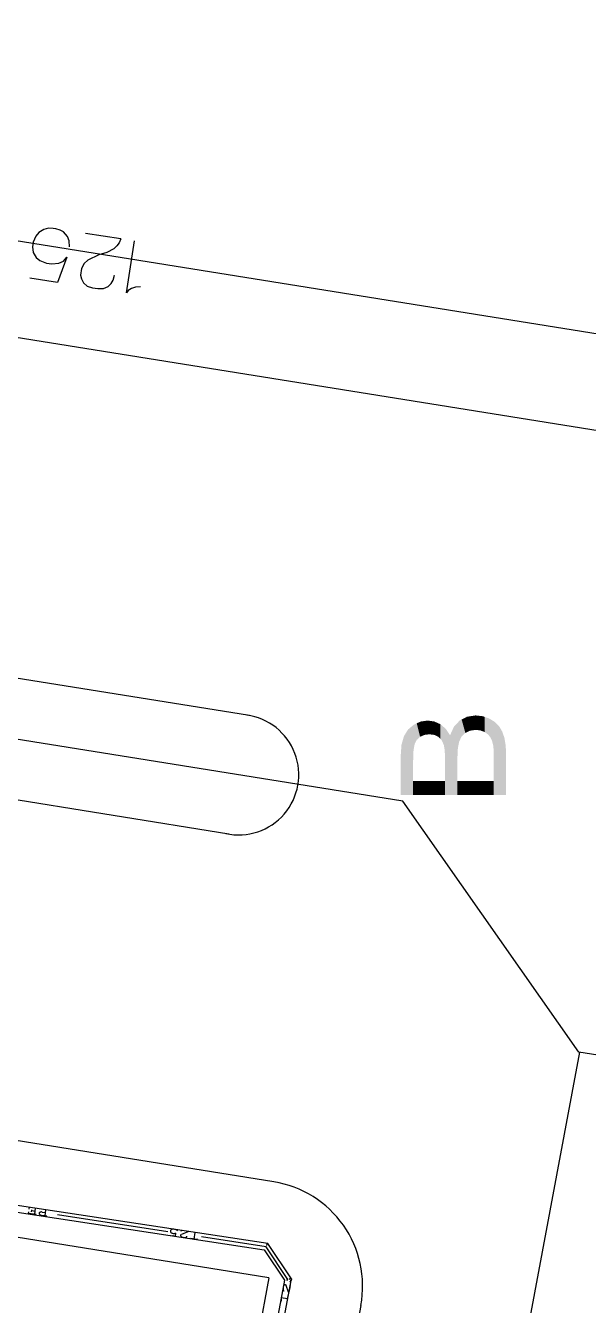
# Model space of a CAD drawing. Header units: inches. Extents: x 0.0008 to 0.0144, y 0.0003 to 0.0113.
# Drawn here: x 0.006046 to 0.006466, y 0.004593 to 0.005548 of the extents above; entities that cross this region are included whole.
import ezdxf

# ---------------------------------------------------------------- set-up
doc = ezdxf.new("R2010")
doc.units = ezdxf.units.IN
doc.header["$MEASUREMENT"] = 0
doc.linetypes.add('STRICHPUNKT', pattern=[25.4, 12.7, -6.35, 0, -6.35])
doc.layers.add('Standard', color=7, linetype='Continuous')

# ---------------------------------------------------------------- blocks, each defined once
blk = doc.blocks.new('*U433')
at = {"color": 7, "linetype": 'ByBlock'}
for points in [[(0.1610435079795575, 0.1274360681118078), (0.1609795079795575, 0.127691583263323), (0.1610435079795575, 0.127721505341245)], [(0.1610518413128908, 0.1274397182495489), (0.1610435079795575, 0.127721505341245), (0.1610518413128908, 0.1277254014451411)], [(0.1611241746462242, 0.1274714014451411), (0.1610518413128908, 0.1277254014451411), (0.1611241746462242, 0.1277355816920547)], [(0.1611868413128908, 0.1274796236673633), (0.1611241746462242, 0.1277355816920547), (0.1611868413128908, 0.1277444014451411)], [(0.1612181746462241, 0.1274837347784745), (0.1612181746462241, 0.127739937287435), (0.1613108413128908, 0.1274719524187952)], [(0.1613108413128908, 0.1274719524187952), (0.1613108413128908, 0.1277267347784745), (0.1613151746462241, 0.1274714014451411)], [(0.1613151746462241, 0.1274714014451411), (0.1613151746462241, 0.127724814323929), (0.1613928413128908, 0.1274320681118078)], [(0.1617598413128908, 0.1272274014451411), (0.1617515079795575, 0.1276989335552329), (0.1617598413128908, 0.1277079039935611)], [(0.1617858413128908, 0.1273500681118078), (0.1617598413128908, 0.1277079039935611), (0.1617858413128908, 0.1277358917611452)], [(0.1617925079795575, 0.1273635989760053), (0.1617858413128908, 0.1277358917611452), (0.1617925079795575, 0.1277430681118078)], [(0.1618308413128908, 0.1274414014451411), (0.1617925079795575, 0.1277430681118078), (0.1618308413128908, 0.1277631431513023)], [(0.1619015079795575, 0.1275097347784745), (0.1618308413128908, 0.1277631431513023), (0.1619015079795575, 0.1278001510501964)], [(0.1619331746462242, 0.1275248538260935), (0.1619015079795575, 0.1278001510501964), (0.1619331746462242, 0.1278167347784745)], [(0.1619901746462241, 0.1275520681118078), (0.1619331746462242, 0.1278167347784745), (0.1619901746462241, 0.1278253959694396)], [(0.1620955079795575, 0.1275670681118078), (0.1619901746462241, 0.1278253959694396), (0.1620955079795575, 0.1278414014451411)], [(0.1620955079795575, 0.1275670681118078), (0.1620955079795575, 0.1278414014451411), (0.1621855079795575, 0.1275574014451411)], [(0.1621855079795575, 0.1275574014451411), (0.1621855079795575, 0.1278314014451412), (0.1622305079795575, 0.1275403128375462)], [(0.1622305079795575, 0.1275403128375462), (0.1622305079795575, 0.1278264014451412), (0.1622645079795575, 0.1275274014451411)], [(0.1622645079795575, 0.1275274014451411), (0.1622645079795575, 0.1278143224977727), (0.1623285079795575, 0.1274824014451411)], [(0.1623285079795575, 0.1274824014451411), (0.1623285079795575, 0.1277915856556675), (0.1623571746462242, 0.1274480014451412)], [(0.1623571746462242, 0.1274480014451412), (0.1623571746462242, 0.1277814014451411), (0.1623751746462241, 0.1274264014451411)], [(0.1623751746462241, 0.1274264014451411), (0.1623751746462241, 0.1277703201951411), (0.1624078413128908, 0.1273570681118078)], [(0.1624078413128908, 0.1273570681118078), (0.1624078413128908, 0.1277502097784745), (0.1624295079795575, 0.1272737347784745)], [(0.1624295079795575, 0.1272737347784745), (0.1624295079795575, 0.1277368712368078), (0.1624365079795575, 0.1272027347784745)], [(0.1624365079795575, 0.1272027347784745), (0.1624365079795575, 0.1277325618618078), (0.1624391746462242, 0.1270937347784745)], [(0.1608128413128908, 0.1263310681118078), (0.1607365079795575, 0.1274484014451411), (0.1608128413128908, 0.1275724014451411)], [(0.1609111746462241, 0.1263310681118078), (0.1608128413128908, 0.1275724014451411), (0.1609111746462241, 0.1276550369873098)], [(0.1609181746462242, 0.1271797347784745), (0.1609111746462241, 0.1276550369873098), (0.1609181746462242, 0.1276609195174303)], [(0.1609235079795575, 0.1272092732400129), (0.1609181746462242, 0.1276609195174303), (0.1609235079795575, 0.1276654014451412)], [(0.1609398413128908, 0.1272997347784745), (0.1609235079795575, 0.1276654014451412), (0.1609398413128908, 0.1276730378087775)], [(0.1609795079795575, 0.1273774014451411), (0.1609398413128908, 0.1276730378087775), (0.1609795079795575, 0.127691583263323)], [(0.1613928413128908, 0.1274320681118078), (0.1613928413128908, 0.1276903938693836), (0.1614281746462241, 0.1273951644081041)], [(0.1614281746462241, 0.1273951644081041), (0.1614281746462241, 0.1276747347784745), (0.1614528413128908, 0.1273694014451411)], [(0.1614528413128908, 0.1273694014451411), (0.1614528413128908, 0.1276536837469869), (0.1614925079795575, 0.1272804014451411)], [(0.1614925079795575, 0.1272804014451411), (0.1614925079795575, 0.1276198314125679), (0.1615101746462242, 0.1271797347784745)], [(0.1615101746462242, 0.1271797347784745), (0.1615101746462242, 0.1276047543224484), (0.1615155079795575, 0.1270280681118078)], [(0.1616835079795575, 0.1263310681118078), (0.1616111746462242, 0.1274647347784745), (0.1616835079795575, 0.1276257347784745)], [(0.1617515079795575, 0.1263310681118078), (0.1616835079795575, 0.1276257347784745), (0.1617515079795575, 0.1276989335552329)], [(0.1606901746462241, 0.1263310681118078), (0.1606751746462242, 0.1270814014451411), (0.1606901746462241, 0.1272874014451411)], [(0.1607365079795575, 0.1263310681118078), (0.1606901746462241, 0.1272874014451411), (0.1607365079795575, 0.1274484014451411)]]:
    blk.add_solid(points, dxfattribs=at)
at = {"color": 7, "linetype": 'ByBlock', "extrusion": (0, 0, -1)}
for points in [[(-0.1610435079795575, 0.1274360681118078), (-0.1610435079795575, 0.127721505341245), (-0.1610518413128908, 0.1274397182495489)], [(-0.1610518413128908, 0.1274397182495489), (-0.1610518413128908, 0.1277254014451411), (-0.1611241746462242, 0.1274714014451411)], [(-0.1611241746462242, 0.1274714014451411), (-0.1611241746462242, 0.1277355816920547), (-0.1611868413128908, 0.1274796236673633)], [(-0.1611868413128908, 0.1274796236673633), (-0.1611868413128908, 0.1277444014451411), (-0.1612181746462241, 0.1274837347784745)], [(-0.1612181746462241, 0.1274837347784745), (-0.1611868413128908, 0.1277444014451411), (-0.1612181746462241, 0.127739937287435)], [(-0.1613108413128908, 0.1274719524187952), (-0.1612181746462241, 0.127739937287435), (-0.1613108413128908, 0.1277267347784745)], [(-0.1613151746462241, 0.1274714014451411), (-0.1613108413128908, 0.1277267347784745), (-0.1613151746462241, 0.127724814323929)], [(-0.1613928413128908, 0.1274320681118078), (-0.1613151746462241, 0.127724814323929), (-0.1613928413128908, 0.1276903938693836)], [(-0.1617598413128908, 0.1272274014451411), (-0.1617598413128908, 0.1277079039935611), (-0.1617858413128908, 0.1273500681118078)], [(-0.1617858413128908, 0.1273500681118078), (-0.1617858413128908, 0.1277358917611452), (-0.1617925079795575, 0.1273635989760053)], [(-0.1617925079795575, 0.1273635989760053), (-0.1617925079795575, 0.1277430681118078), (-0.1618308413128908, 0.1274414014451411)], [(-0.1618308413128908, 0.1274414014451411), (-0.1618308413128908, 0.1277631431513023), (-0.1619015079795575, 0.1275097347784745)], [(-0.1619015079795575, 0.1275097347784745), (-0.1619015079795575, 0.1278001510501964), (-0.1619331746462242, 0.1275248538260935)], [(-0.1619331746462242, 0.1275248538260935), (-0.1619331746462242, 0.1278167347784745), (-0.1619901746462241, 0.1275520681118078)], [(-0.1619901746462241, 0.1275520681118078), (-0.1619901746462241, 0.1278253959694396), (-0.1620955079795575, 0.1275670681118078)], [(-0.1621855079795575, 0.1275574014451411), (-0.1620955079795575, 0.1278414014451411), (-0.1621855079795575, 0.1278314014451412)], [(-0.1622305079795575, 0.1275403128375462), (-0.1621855079795575, 0.1278314014451412), (-0.1622305079795575, 0.1278264014451412)], [(-0.1622645079795575, 0.1275274014451411), (-0.1622305079795575, 0.1278264014451412), (-0.1622645079795575, 0.1278143224977727)], [(-0.1623285079795575, 0.1274824014451411), (-0.1622645079795575, 0.1278143224977727), (-0.1623285079795575, 0.1277915856556675)], [(-0.1623571746462242, 0.1274480014451412), (-0.1623285079795575, 0.1277915856556675), (-0.1623571746462242, 0.1277814014451411)], [(-0.1623751746462241, 0.1274264014451411), (-0.1623571746462242, 0.1277814014451411), (-0.1623751746462241, 0.1277703201951411)], [(-0.1624078413128908, 0.1273570681118078), (-0.1623751746462241, 0.1277703201951411), (-0.1624078413128908, 0.1277502097784745)], [(-0.1624295079795575, 0.1272737347784745), (-0.1624078413128908, 0.1277502097784745), (-0.1624295079795575, 0.1277368712368078)], [(-0.1624365079795575, 0.1272027347784745), (-0.1624295079795575, 0.1277368712368078), (-0.1624365079795575, 0.1277325618618078)], [(-0.1624391746462242, 0.1270937347784745), (-0.1624365079795575, 0.1277325618618078), (-0.1624391746462242, 0.1277309201951411)], [(-0.1624391746462242, 0.1263310681118078), (-0.1624391746462242, 0.1277309201951411), (-0.1624638413128908, 0.1263310681118078)], [(-0.1624638413128908, 0.1263310681118078), (-0.1624391746462242, 0.1277309201951411), (-0.1624638413128908, 0.1277157347784745)], [(-0.1624638413128908, 0.1263310681118078), (-0.1624638413128908, 0.1277157347784745), (-0.1625428413128908, 0.1263310681118078)], [(-0.1625428413128908, 0.1263310681118078), (-0.1624638413128908, 0.1277157347784745), (-0.1625428413128908, 0.1276354014451412)], [(-0.1608128413128908, 0.1263310681118078), (-0.1608128413128908, 0.1275724014451411), (-0.1609111746462241, 0.1263310681118078)], [(-0.1609111746462241, 0.1269954014451412), (-0.1609111746462241, 0.1276550369873098), (-0.1609181746462242, 0.1271797347784745)], [(-0.1609181746462242, 0.1271797347784745), (-0.1609181746462242, 0.1276609195174303), (-0.1609235079795575, 0.1272092732400129)], [(-0.1609235079795575, 0.1272092732400129), (-0.1609235079795575, 0.1276654014451412), (-0.1609398413128908, 0.1272997347784745)], [(-0.1609398413128908, 0.1272997347784745), (-0.1609398413128908, 0.1276730378087775), (-0.1609795079795575, 0.1273774014451411)], [(-0.1609795079795575, 0.1273774014451411), (-0.1609795079795575, 0.127691583263323), (-0.1610435079795575, 0.1274360681118078)], [(-0.1614281746462241, 0.1273951644081041), (-0.1613928413128908, 0.1276903938693836), (-0.1614281746462241, 0.1276747347784745)], [(-0.1614528413128908, 0.1273694014451411), (-0.1614281746462241, 0.1276747347784745), (-0.1614528413128908, 0.1276536837469869)], [(-0.1614925079795575, 0.1272804014451411), (-0.1614528413128908, 0.1276536837469869), (-0.1614925079795575, 0.1276198314125679)], [(-0.1615101746462242, 0.1271797347784745), (-0.1614925079795575, 0.1276198314125679), (-0.1615101746462242, 0.1276047543224484)], [(-0.1615155079795575, 0.1270280681118078), (-0.1615101746462242, 0.1276047543224484), (-0.1615155079795575, 0.1276002027480727)], [(-0.1615155079795575, 0.1263310681118078), (-0.1615155079795575, 0.1276002027480727), (-0.1615305079795575, 0.1263310681118078)], [(-0.1615305079795575, 0.1263310681118078), (-0.1615155079795575, 0.1276002027480727), (-0.1615305079795575, 0.1275874014451411)], [(-0.1615305079795575, 0.1263310681118078), (-0.1615305079795575, 0.1275874014451411), (-0.1616111746462242, 0.1263310681118078)], [(-0.1616111746462242, 0.1263310681118078), (-0.1615305079795575, 0.1275874014451411), (-0.1616111746462242, 0.1274647347784745)], [(-0.1616111746462242, 0.1263310681118078), (-0.1616111746462242, 0.1274647347784745), (-0.1616835079795575, 0.1263310681118078)], [(-0.1616835079795575, 0.1263310681118078), (-0.1616835079795575, 0.1276257347784745), (-0.1617515079795575, 0.1263310681118078)], [(-0.1617515079795575, 0.1270580681118078), (-0.1617515079795575, 0.1276989335552329), (-0.1617598413128908, 0.1272274014451411)], [(-0.1625428413128908, 0.1263310681118078), (-0.1625428413128908, 0.1276354014451412), (-0.1626001746462242, 0.1263310681118078)], [(-0.1626001746462242, 0.1263310681118078), (-0.1625428413128908, 0.1276354014451412), (-0.1626001746462242, 0.1275370681118078)], [(-0.1626001746462242, 0.1263310681118078), (-0.1626001746462242, 0.1275370681118078), (-0.1626425079795575, 0.1263310681118078)], [(-0.1626425079795575, 0.1263310681118078), (-0.1626001746462242, 0.1275370681118078), (-0.1626425079795575, 0.1274157347784745)], [(-0.1606901746462241, 0.1263310681118078), (-0.1606901746462241, 0.1272874014451411), (-0.1607365079795575, 0.1263310681118078)], [(-0.1607365079795575, 0.1263310681118078), (-0.1607365079795575, 0.1274484014451411), (-0.1608128413128908, 0.1263310681118078)], [(-0.1626425079795575, 0.1263310681118078), (-0.1626425079795575, 0.1274157347784745), (-0.1626668413128908, 0.1263310681118078)], [(-0.1626668413128908, 0.1263310681118078), (-0.1626425079795575, 0.1274157347784745), (-0.1626668413128908, 0.1272697347784745)], [(-0.1626668413128908, 0.1263310681118078), (-0.1626668413128908, 0.1272697347784745), (-0.1626751746462242, 0.1263310681118078)], [(-0.1626751746462242, 0.1263310681118078), (-0.1626668413128908, 0.1272697347784745), (-0.1626751746462242, 0.1270937347784745)], [(-0.1606751746462242, 0.1263310681118078), (-0.1606751746462242, 0.1270814014451411), (-0.1606901746462241, 0.1263310681118078)], [(-0.1609111746462241, 0.1263310681118078), (-0.1609111746462241, 0.1265957347784745), (-0.1609181746462242, 0.1263310681118078)], [(-0.1609181746462242, 0.1263310681118078), (-0.1609111746462241, 0.1265957347784745), (-0.1609181746462242, 0.1265957347784745)], [(-0.1609181746462242, 0.1263310681118078), (-0.1609181746462242, 0.1265957347784745), (-0.1609235079795575, 0.1263310681118078)], [(-0.1609235079795575, 0.1263310681118078), (-0.1609181746462242, 0.1265957347784745), (-0.1609235079795575, 0.1265957347784745)], [(-0.1609235079795575, 0.1263310681118078), (-0.1609235079795575, 0.1265957347784745), (-0.1609398413128908, 0.1263310681118078)], [(-0.1609398413128908, 0.1263310681118078), (-0.1609235079795575, 0.1265957347784745), (-0.1609398413128908, 0.1265957347784745)], [(-0.1609398413128908, 0.1263310681118078), (-0.1609398413128908, 0.1265957347784745), (-0.1609795079795575, 0.1263310681118078)], [(-0.1609795079795575, 0.1263310681118078), (-0.1609398413128908, 0.1265957347784745), (-0.1609795079795575, 0.1265957347784745)], [(-0.1609795079795575, 0.1263310681118078), (-0.1609795079795575, 0.1265957347784745), (-0.1610435079795575, 0.1263310681118078)], [(-0.1610435079795575, 0.1263310681118078), (-0.1609795079795575, 0.1265957347784745), (-0.1610435079795575, 0.1265957347784745)], [(-0.1610435079795575, 0.1263310681118078), (-0.1610435079795575, 0.1265957347784745), (-0.1610518413128908, 0.1263310681118078)], [(-0.1610518413128908, 0.1263310681118078), (-0.1610435079795575, 0.1265957347784745), (-0.1610518413128908, 0.1265957347784745)], [(-0.1610518413128908, 0.1263310681118078), (-0.1610518413128908, 0.1265957347784745), (-0.1611241746462242, 0.1263310681118078)], [(-0.1611241746462242, 0.1263310681118078), (-0.1610518413128908, 0.1265957347784745), (-0.1611241746462242, 0.1265957347784745)], [(-0.1611241746462242, 0.1263310681118078), (-0.1611241746462242, 0.1265957347784745), (-0.1611868413128908, 0.1263310681118078)], [(-0.1611868413128908, 0.1263310681118078), (-0.1611241746462242, 0.1265957347784745), (-0.1611868413128908, 0.1265957347784745)], [(-0.1611868413128908, 0.1263310681118078), (-0.1611868413128908, 0.1265957347784745), (-0.1612181746462241, 0.1263310681118078)], [(-0.1612181746462241, 0.1263310681118078), (-0.1611868413128908, 0.1265957347784745), (-0.1612181746462241, 0.1265957347784745)], [(-0.1612181746462241, 0.1263310681118078), (-0.1612181746462241, 0.1265957347784745), (-0.1613108413128908, 0.1263310681118078)], [(-0.1613108413128908, 0.1263310681118078), (-0.1612181746462241, 0.1265957347784745), (-0.1613108413128908, 0.1265957347784745)], [(-0.1613108413128908, 0.1263310681118078), (-0.1613108413128908, 0.1265957347784745), (-0.1613151746462241, 0.1263310681118078)], [(-0.1613151746462241, 0.1263310681118078), (-0.1613108413128908, 0.1265957347784745), (-0.1613151746462241, 0.1265957347784745)], [(-0.1613151746462241, 0.1263310681118078), (-0.1613151746462241, 0.1265957347784745), (-0.1613928413128908, 0.1263310681118078)], [(-0.1613928413128908, 0.1263310681118078), (-0.1613151746462241, 0.1265957347784745), (-0.1613928413128908, 0.1265957347784745)], [(-0.1613928413128908, 0.1263310681118078), (-0.1613928413128908, 0.1265957347784745), (-0.1614281746462241, 0.1263310681118078)], [(-0.1614281746462241, 0.1263310681118078), (-0.1613928413128908, 0.1265957347784745), (-0.1614281746462241, 0.1265957347784745)], [(-0.1614281746462241, 0.1263310681118078), (-0.1614281746462241, 0.1265957347784745), (-0.1614528413128908, 0.1263310681118078)], [(-0.1614528413128908, 0.1263310681118078), (-0.1614281746462241, 0.1265957347784745), (-0.1614528413128908, 0.1265957347784745)], [(-0.1614528413128908, 0.1263310681118078), (-0.1614528413128908, 0.1265957347784745), (-0.1614925079795575, 0.1263310681118078)], [(-0.1614925079795575, 0.1263310681118078), (-0.1614528413128908, 0.1265957347784745), (-0.1614925079795575, 0.1265957347784745)], [(-0.1614925079795575, 0.1263310681118078), (-0.1614925079795575, 0.1265957347784745), (-0.1615101746462242, 0.1263310681118078)], [(-0.1615101746462242, 0.1263310681118078), (-0.1614925079795575, 0.1265957347784745), (-0.1615101746462242, 0.1265957347784745)], [(-0.1615101746462242, 0.1263310681118078), (-0.1615101746462242, 0.1265957347784745), (-0.1615155079795575, 0.1263310681118078)], [(-0.1615155079795575, 0.1263310681118078), (-0.1615101746462242, 0.1265957347784745), (-0.1615155079795575, 0.1265957347784745)], [(-0.1617515079795575, 0.1263310681118078), (-0.1617515079795575, 0.1265957347784745), (-0.1617598413128908, 0.1263310681118078)], [(-0.1617598413128908, 0.1263310681118078), (-0.1617515079795575, 0.1265957347784745), (-0.1617598413128908, 0.1265957347784745)], [(-0.1617598413128908, 0.1263310681118078), (-0.1617598413128908, 0.1265957347784745), (-0.1617858413128908, 0.1263310681118078)], [(-0.1617858413128908, 0.1263310681118078), (-0.1617598413128908, 0.1265957347784745), (-0.1617858413128908, 0.1265957347784745)], [(-0.1617858413128908, 0.1263310681118078), (-0.1617858413128908, 0.1265957347784745), (-0.1617925079795575, 0.1263310681118078)], [(-0.1617925079795575, 0.1263310681118078), (-0.1617858413128908, 0.1265957347784745), (-0.1617925079795575, 0.1265957347784745)], [(-0.1617925079795575, 0.1263310681118078), (-0.1617925079795575, 0.1265957347784745), (-0.1618308413128908, 0.1263310681118078)], [(-0.1618308413128908, 0.1263310681118078), (-0.1617925079795575, 0.1265957347784745), (-0.1618308413128908, 0.1265957347784745)], [(-0.1618308413128908, 0.1263310681118078), (-0.1618308413128908, 0.1265957347784745), (-0.1619015079795575, 0.1263310681118078)], [(-0.1619015079795575, 0.1263310681118078), (-0.1618308413128908, 0.1265957347784745), (-0.1619015079795575, 0.1265957347784745)], [(-0.1619015079795575, 0.1263310681118078), (-0.1619015079795575, 0.1265957347784745), (-0.1619331746462242, 0.1263310681118078)], [(-0.1619331746462242, 0.1263310681118078), (-0.1619015079795575, 0.1265957347784745), (-0.1619331746462242, 0.1265957347784745)], [(-0.1619331746462242, 0.1263310681118078), (-0.1619331746462242, 0.1265957347784745), (-0.1619901746462241, 0.1263310681118078)], [(-0.1619901746462241, 0.1263310681118078), (-0.1619331746462242, 0.1265957347784745), (-0.1619901746462241, 0.1265957347784745)], [(-0.1619901746462241, 0.1263310681118078), (-0.1619901746462241, 0.1265957347784745), (-0.1620955079795575, 0.1263310681118078)], [(-0.1620955079795575, 0.1263310681118078), (-0.1619901746462241, 0.1265957347784745), (-0.1620955079795575, 0.1265957347784745)], [(-0.1620955079795575, 0.1263310681118078), (-0.1620955079795575, 0.1265957347784745), (-0.1621855079795575, 0.1263310681118078)], [(-0.1621855079795575, 0.1263310681118078), (-0.1620955079795575, 0.1265957347784745), (-0.1621855079795575, 0.1265957347784745)], [(-0.1621855079795575, 0.1263310681118078), (-0.1621855079795575, 0.1265957347784745), (-0.1622305079795575, 0.1263310681118078)], [(-0.1622305079795575, 0.1263310681118078), (-0.1621855079795575, 0.1265957347784745), (-0.1622305079795575, 0.1265957347784745)], [(-0.1622305079795575, 0.1263310681118078), (-0.1622305079795575, 0.1265957347784745), (-0.1622645079795575, 0.1263310681118078)], [(-0.1622645079795575, 0.1263310681118078), (-0.1622305079795575, 0.1265957347784745), (-0.1622645079795575, 0.1265957347784745)], [(-0.1622645079795575, 0.1263310681118078), (-0.1622645079795575, 0.1265957347784745), (-0.1623285079795575, 0.1263310681118078)], [(-0.1623285079795575, 0.1263310681118078), (-0.1622645079795575, 0.1265957347784745), (-0.1623285079795575, 0.1265957347784745)], [(-0.1623285079795575, 0.1263310681118078), (-0.1623285079795575, 0.1265957347784745), (-0.1623571746462242, 0.1263310681118078)], [(-0.1623571746462242, 0.1263310681118078), (-0.1623285079795575, 0.1265957347784745), (-0.1623571746462242, 0.1265957347784745)], [(-0.1623571746462242, 0.1263310681118078), (-0.1623571746462242, 0.1265957347784745), (-0.1623751746462241, 0.1263310681118078)], [(-0.1623751746462241, 0.1263310681118078), (-0.1623571746462242, 0.1265957347784745), (-0.1623751746462241, 0.1265957347784745)], [(-0.1623751746462241, 0.1263310681118078), (-0.1623751746462241, 0.1265957347784745), (-0.1624078413128908, 0.1263310681118078)], [(-0.1624078413128908, 0.1263310681118078), (-0.1623751746462241, 0.1265957347784745), (-0.1624078413128908, 0.1265957347784745)], [(-0.1624078413128908, 0.1263310681118078), (-0.1624078413128908, 0.1265957347784745), (-0.1624295079795575, 0.1263310681118078)], [(-0.1624295079795575, 0.1263310681118078), (-0.1624078413128908, 0.1265957347784745), (-0.1624295079795575, 0.1265957347784745)], [(-0.1624295079795575, 0.1263310681118078), (-0.1624295079795575, 0.1265957347784745), (-0.1624365079795575, 0.1263310681118078)], [(-0.1624365079795575, 0.1263310681118078), (-0.1624295079795575, 0.1265957347784745), (-0.1624365079795575, 0.1265957347784745)], [(-0.1624365079795575, 0.1263310681118078), (-0.1624365079795575, 0.1265957347784745), (-0.1624391746462242, 0.1263310681118078)], [(-0.1624391746462242, 0.1263310681118078), (-0.1624365079795575, 0.1265957347784745), (-0.1624391746462242, 0.1265957347784745)]]:
    blk.add_solid(points, dxfattribs=at)

msp = doc.modelspace()

# ---------------------------------------------------------------- linework, layer by layer
at = {"layer": 'Standard', "color": 100, "linetype": 'ByBlock'}
for p, q in [((0.006611375208720485, 0.005295699619472736), (0.005034584420944866, 0.005548317758432327)), ((0.006227375509988901, 0.004613187129814114), (0.00490562757527328, 0.004824847098753114)), ((0.006227375509988901, 0.004613187129814118), (0.005633956974649135, 0.001448719450501622))]:
    msp.add_line(p, q, dxfattribs=at)
at = {"layer": 'Standard', "color": 2, "linetype": 'ByBlock'}
for p, q in [((0.006529776839952822, 0.005236603945630063), (0.005022077707510417, 0.005478152889155976)), ((0.006212814954826858, 0.005033054479720058), (0.005479017903309713, 0.005150562105079098)), ((0.006197371828186566, 0.004944540871061996), (0.005460873752959154, 0.00506248102866081)), ((0.006231058022345055, 0.004684765166342331), (0.004918066533111618, 0.004895022909539118)), ((0.006295998637072059, 0.004592502772443878), (0.005703995967777338, 0.001435585349941673))]:
    msp.add_line(p, q, dxfattribs=at)
at = {"layer": 'Standard', "color": 51, "linetype": 'ByBlock'}
for p, q in [((0.006053167566510925, 0.00539102696542746), (0.006051329378010594, 0.005386693405925535)), ((0.006055529562889469, 0.005393900536849264), (0.006053167566510925, 0.00539102696542746)), ((0.006059147388667654, 0.005396112240319791), (0.006055529562889469, 0.005393900536849264)), ((0.006062691383463936, 0.005397087422059586), (0.006059147388667654, 0.005396112240319791)), ((0.006066138352167847, 0.005396809692789788), (0.006062691383463936, 0.005397087422059586)), ((0.006068162404894361, 0.005396502416134803), (0.006066138352167847, 0.005396809692789788)), ((0.006071418378701842, 0.005395443985033047), (0.006068162404894361, 0.005396502416134803)), ((0.00607403759085917, 0.005394283116473343), (0.006071418378701842, 0.005395443985033047)), ((0.006076893609320229, 0.005390862948708618), (0.00607403759085917, 0.005394283116473343)), ((0.006078255054999783, 0.005387623217845937), (0.006076893609320229, 0.005390862948708618)), ((0.006116739670330733, 0.005389127776415024), (0.006090426984886027, 0.005393122372929897)), ((0.006051329378010594, 0.005386693405925535), (0.006050800507614027, 0.005383209699790475)), ((0.006050800507614027, 0.005383209699790475), (0.006051379975510307, 0.005378774584158201)), ((0.006051329378010594, 0.005386693405925535), (0.006051329378010594, 0.005386693405925535)), ((0.006078533971320815, 0.005382981528936512), (0.006078255054999783, 0.005387623217845937)), ((0.006111535269825311, 0.005381648338832972), (0.006106277010076209, 0.005378929071509973)), ((0.00611387902899737, 0.005383787987123755), (0.006111535269825311, 0.005381648338832972)), ((0.006115565684241492, 0.005386100397543972), (0.00611387902899737, 0.005383787987123755)), ((0.006116739670330733, 0.005389127776415024), (0.006115565684241492, 0.005386100397543972)), ((0.00612095076752117, 0.005348667302245543), (0.006126859933963303, 0.005387591393140058)), ((0.006051379975510307, 0.005378774584158201), (0.006053415641159457, 0.005375133839401303)), ((0.006053415641159457, 0.005375133839401303), (0.006053415641159457, 0.005375133839401303)), ((0.006053415641159457, 0.005375133839401303), (0.006056305281200778, 0.005372889929032283)), ((0.006056305281200778, 0.005372889929032283), (0.006061186881509827, 0.005371013937187586)), ((0.006076340111669134, 0.00537535034908509), (0.006069337422995027, 0.005356502856947816)), ((0.00607049209099389, 0.005370928661936626), (0.006073823628405767, 0.005372413951498862)), ((0.006073823628405767, 0.005372413951498862), (0.006076340111669134, 0.00537535034908509)), ((0.006092030629646299, 0.005373200621355611), (0.006089388390371646, 0.005370595247663736)), ((0.006100404606883004, 0.005377006546338614), (0.006092030629646299, 0.005373200621355611)), ((0.006106277010076209, 0.005378929071509973), (0.006100404606883004, 0.005377006546338614)), ((0.006061186881509827, 0.005371013937187586), (0.006065234986962858, 0.005370399383877602)), ((0.006065234986962858, 0.005370399383877602), (0.00607049209099389, 0.005370928661936626)), ((0.006087499566954536, 0.005367019340672701), (0.006086711678095583, 0.005361829461886779)), ((0.006089388390371646, 0.005370595247663736), (0.006087499566954536, 0.005367019340672701)), ((0.006069337422995027, 0.005356502856947816), (0.006048762927030004, 0.0053596263241458)), ((0.006086711678095583, 0.005361829461886779), (0.006087329760029362, 0.005359080884166319)), ((0.006087329760029362, 0.005359080884166319), (0.006088959868326402, 0.005356178668118354)), ((0.006088959868326402, 0.005356178668118354), (0.006091700489094071, 0.005353771548591141)), ((0.006091700489094071, 0.005353771548591141), (0.006095650108439736, 0.005352508260432933)), ((0.006103844805453161, 0.005351927888661197), (0.006107176342865043, 0.005353413178223433)), ((0.006107176342865043, 0.005353413178223433), (0.006109594340021031, 0.005355700840961409)), ((0.006109594340021031, 0.005355700840961409), (0.006111000310813764, 0.00535814214202689)), ((0.006111000310813764, 0.00535814214202689), (0.006112026398794181, 0.005361968486635516)), ((0.006112026398794181, 0.005361968486635516), (0.006112026398794181, 0.005361968486635516)), ((0.006127810814559673, 0.005352935351066496), (0.006124717477223865, 0.005352064312289686)), ((0.006131531540088811, 0.00535323329030661), (0.006127810814559673, 0.005352935351066496)), ((0.006095650108439736, 0.005352508260432933), (0.006099698213892759, 0.005351893707122949)), ((0.006099698213892759, 0.005351893707122949), (0.006103844805453161, 0.005351927888661197)), ((0.006122312079760815, 0.00535040523872372), (0.00612095076752117, 0.005348667302245543)), ((0.006124717477223865, 0.005352064312289686), (0.006122312079760815, 0.00535040523872372)), ((0.005759243616275693, 0.004704875973114067), (0.006223761582045185, 0.004634083986144012)), ((0.006226644226677653, 0.004638622755444952), (0.005759985049814054, 0.004709741060445838)), ((0.006244198860225409, 0.004612424272059303), (0.006226644226677653, 0.004638622755444952)), ((0.006223761582045185, 0.004634083986144016), (0.006238991330931796, 0.004611355153776885)), ((0.006238991330931796, 0.00461135515377689), (0.00596511320271174, 0.003150870802160055)), ((0.005970857138665137, 0.003154800366210346), (0.006244198860225409, 0.004612424272059303))]:
    msp.add_line(p, q, dxfattribs=at)
at = {"layer": 'Standard', "color": 4, "linetype": 'STRICHPUNKT'}
for p, q in [((0.006327310589929094, 0.004969203807968807), (0.004821547727534225, 0.005210264305394583)), ((0.006458815672985287, 0.004781650460938074), (0.006327310589929094, 0.004969203807968807)), ((0.006459290104374405, 0.004781560933445146), (0.005788561738316984, 0.001206184446613598)), ((0.00868618379000921, 0.004418787511363516), (0.006458815672985287, 0.004781650460938074))]:
    msp.add_line(p, q, dxfattribs=at)
at = {"layer": 'Standard', "color": 7, "linetype": 'ByBlock'}
for p, q in [((0.006048231743403925, 0.004665812606262212), (0.006048012240979378, 0.004664373110993716)), ((0.006052443629268496, 0.00466052630911813), (0.006053135751452024, 0.004665065241252838)), ((0.006047492206525791, 0.004660962728912756), (0.006047489896819815, 0.004660947581878122)), ((0.00605356375693526, 0.004660036904379126), (0.006047492206525791, 0.004660962728912756)), ((0.006047773205876599, 0.004661238481836307), (0.006047955700135634, 0.00466243527783048)), ((0.006053611235116469, 0.004660348265938586), (0.006047773205876599, 0.004661238481836307)), ((0.006050093741144476, 0.004662353186301264), (0.006050331132050535, 0.004663909994098563)), ((0.006052778202076724, 0.004662720435107449), (0.00605020946921118, 0.004663112130102445)), ((0.006052393904867917, 0.004660200216868748), (0.006052396151087284, 0.004660214947558673)), ((0.00606150347670148, 0.004658826210758224), (0.00605753361681837, 0.004659431557568677)), ((0.006061551696729276, 0.004659142437342051), (0.006057581836846165, 0.004659747784152504)), ((0.006057963887835602, 0.004662253271701279), (0.006060532620701146, 0.004661861576706283)), ((0.006060100203229216, 0.004659025786139732), (0.006060102349683913, 0.004659039862573678)), ((0.006060150569711704, 0.004659356089157504), (0.006060842049813327, 0.004663890810523819)), ((0.006151780050286205, 0.004647549398116591), (0.006069347077419233, 0.004660119246592421)), ((0.006156325837266568, 0.004649339194579358), (0.006155621767225543, 0.004649369718761827)), ((0.006157480677404952, 0.004644191061399681), (0.006157840472996949, 0.00464655059821746)), ((0.006161885419888343, 0.004648004710179409), (0.006161958025281298, 0.004648480855806705)), ((0.006166822005699417, 0.004647470989897449), (0.006161983022629976, 0.004645510710773043)), ((0.006166862033329402, 0.004647733490797331), (0.006166822005699417, 0.004647470989897449)), ((0.006171999565570268, 0.004646950536977989), (0.006171258426411047, 0.004642090151881059)), ((0.006153744338691437, 0.004644760799574224), (0.006157480677404952, 0.004644191061399681)), ((0.00615610528582581, 0.004644394725434524), (0.006155583990314704, 0.004644474170252051)), ((0.006161216178697189, 0.004643615831422618), (0.006161217016118468, 0.004643621323225137)), ((0.006161217016118468, 0.004643621323225137), (0.006166120960679961, 0.004642873541871051)), ((0.006161813479402315, 0.004643968761026205), (0.00616204105054005, 0.004643804478425603)), ((0.006166120960679961, 0.004642873541871051), (0.006166120186745291, 0.004642868466413244)), ((0.006173593638106996, 0.004641734065521969), (0.006168689693545505, 0.004642481846876055)), ((0.006171258426411047, 0.004642090151881059), (0.006173896892855244, 0.004642155769176515)), ((0.006171258426411047, 0.004642090151881059), (0.006171257718986162, 0.004642085512593898)), ((0.00622520295821063, 0.004636353455580898), (0.006177000336602444, 0.004643703665438433)), ((0.006241595180513221, 0.00461188973035537), (0.006225204328812062, 0.004636355613614409)), ((0.006225700886046346, 0.00463713745078772), (0.00622594365409937, 0.004638729521874862)), ((0.006238703746046351, 0.004607620335225173), (0.006238531814938602, 0.004607398485975051)), ((0.006242033519904162, 0.00460249553778613), (0.00624023903374639, 0.004607398421715154)), ((0.006240527166314468, 0.00461167046447296), (0.006241419278982437, 0.004611503187791555)), ((0.006241314495699432, 0.004611832105087855), (0.006241429424357626, 0.00461156948214928)), ((0.006243213769478216, 0.004607321314617264), (0.006242299552922358, 0.004602445654938342)), ((0.006242363056434993, 0.004612047377128016), (0.006243804382437008, 0.004613012989548461)), ((0.006242734910045465, 0.004607411103743287), (0.006243213769478216, 0.004607321314617264)), ((0.006244169474565216, 0.004612418239112622), (0.006243910315425539, 0.004611036102944063)), ((0.006243910315425539, 0.004611036102944063), (0.006243937584220473, 0.004611030989875181)), ((0.006236503400614394, 0.004598087999805492), (0.006236480637551736, 0.004595605610561548)), ((0.006241341802244787, 0.004597337820988992), (0.006236531851413173, 0.00459823971672674)), ((0.006240906461027713, 0.004595016078284744), (0.006241820677583575, 0.004599891737963665)), ((0.006242299552922358, 0.004602445654938342), (0.006242033519904162, 0.00460249553778613)), ((0.006241341802244787, 0.004597337820988992), (0.006241340364581536, 0.004597181038931559)), ((0.006241368815381228, 0.004597332755857669), (0.006241341802244787, 0.004597337820988992))]:
    msp.add_line(p, q, dxfattribs=at)
for points in [[(0.006057964629682186, 0.004662258136725645), (0.006057550932572113, 0.004662296540967472), (0.006057145778352977, 0.004662285233635035), (0.006056764736874188, 0.004662224649262787), (0.006056422451346103, 0.004662117116074173), (0.006056132075609598, 0.00466196676650933), (0.006055904768641389, 0.004661779378417716), (0.006055749265720784, 0.004661562153018602), (0.006055671542737819, 0.004661323438162256), (0.006055674586543142, 0.004661072407526732), (0.006055758280165015, 0.004660818708078579), (0.006055919407304491, 0.004660572089345307), (0.006056151775935965, 0.004660342028746534), (0.006056446456263232, 0.004660137367382051), (0.006056792123886582, 0.004659965970273319), (0.006057175494993103, 0.004659834424115106), (0.006057581836846161, 0.004659747784152504)], [(0.006153845937643225, 0.004648400526815575), (0.006153775044139841, 0.004648064973406126), (0.006153803784509311, 0.004647717698388523), (0.006153931218949788, 0.004647370057556165), (0.006154153180391653, 0.00464703341866448)], [(0.006155705747082331, 0.00464935412830565), (0.006155266994098571, 0.004649316135327591), (0.00615486090189917, 0.004649223266675307), (0.006154502846767044, 0.004649079038729255), (0.006154206386108666, 0.004648888912539182), (0.006153982745116149, 0.004648660087046835), (0.006153840391736386, 0.004648401226505094)], [(0.006154098515999937, 0.004647043532867201), (0.006154360836939485, 0.004646808517458819), (0.006154681070538666, 0.004646606387071201), (0.006155046837601212, 0.004646444955412048), (0.006155443998754256, 0.004646330462907725), (0.006155857201030838, 0.004646267335468531), (0.006156270471365984, 0.004646258013397299)], [(0.006156390517122115, 0.004646239839550303), (0.00615689760993493, 0.0046462727658845), (0.006157366414535177, 0.004646380750480838), (0.006157773871809913, 0.004646558481896134)], [(0.006159011529951256, 0.004648262679643661), (0.006158567649023626, 0.004648592258517795), (0.006158047092254669, 0.004648874228806335), (0.006157467161500235, 0.004649099218602933), (0.006156847132041937, 0.004649259749873957)], [(0.006161934678637126, 0.004645520197056524), (0.00616171095269113, 0.004645373831057598), (0.006161543874757418, 0.004645199352615485), (0.006161439487231149, 0.004645003071765689), (0.006161401565300763, 0.004644792087030626), (0.006161431480417792, 0.004644574028700614), (0.006161528150698145, 0.004644356782883469), (0.006161688080048586, 0.004644148206302362), (0.006161905484603402, 0.004643955842156425)], [(0.006162098991229767, 0.004643793670614252), (0.006162528466641924, 0.00464356251150672), (0.006163010595061016, 0.004643385308821555), (0.006163525341940098, 0.004643269426106256), (0.006164051317292406, 0.004643219678795063), (0.006164566664538921, 0.004643238134106587), (0.006165049968744976, 0.004643324025141827)], [(0.006165175665565583, 0.004643303192341897), (0.006165462336297154, 0.00464340603542896), (0.006165702913505366, 0.004643544093094512), (0.006165888621007779, 0.004643712329037437), (0.00616601268425191, 0.004643904606062369), (0.006166070577448834, 0.004644113909962673)], [(0.006238519041817874, 0.004607340946599855), (0.006238257644618599, 0.004606886974349594), (0.006238056866313208, 0.004606372021457469)], [(0.006240250159554373, 0.004607446414919008), (0.006240111491116882, 0.004607674991752909), (0.00623994279893429, 0.004607847909971232), (0.006239750183781283, 0.00460795891596417), (0.006239540611609866, 0.004608003995185575), (0.006239321661624819, 0.004607981517339555), (0.006239101252180772, 0.004607892295340327), (0.006238887354413879, 0.004607739555913083), (0.006238687703964634, 0.004607528822899024)], [(0.006243090520980323, 0.004610274551399173), (0.006243436724580508, 0.004610709468852378), (0.006243737423251895, 0.004611223380865323), (0.006243982516935158, 0.004611799025832595), (0.006244163773266889, 0.004612417068622811)], [(0.006237880402821043, 0.004605431011050334), (0.006237879138992174, 0.004604904075644382), (0.006237949254369956, 0.004604407658780831)], [(0.006237924156504489, 0.004604282743635984), (0.006238017185389865, 0.004603992739437083), (0.006238146976901511, 0.004603747603810067), (0.006238308796285071, 0.004603556279227095), (0.006238496740419279, 0.004603425745150016), (0.006238703953160012, 0.004603360763421748)], [(0.006242893830272554, 0.004605465060563323), (0.00624277844264907, 0.004604999648642134), (0.006242717366790064, 0.004604524050207787)]]:
    msp.add_lwpolyline(points, dxfattribs=at)
at = {"layer": 'Standard', "color": 2, "linetype": 'ByBlock'}
for centre, radius, start, end in [((0.006204686878625252, 0.004988834875769276), 4.496041588223622e-05, 257.7742807942586, 82.21957244871786), ((0.0062186074844442, 0.004607015590742169), 7.874015748031496e-05, 349.3789306576726, 80.90210262284175)]:
    msp.add_arc(centre, radius, start, end, dxfattribs=at)

# ---------------------------------------------------------------- block references
at = {"color": 7, "linetype": 'ByBlock', "xscale": 0.03937007874015748, "yscale": 0.03937007874015748, "zscale": 0.03937007874015748}
msp.add_blockref('*U433', (0, 0), dxfattribs=at)

doc.saveas('drawing.dxf')
